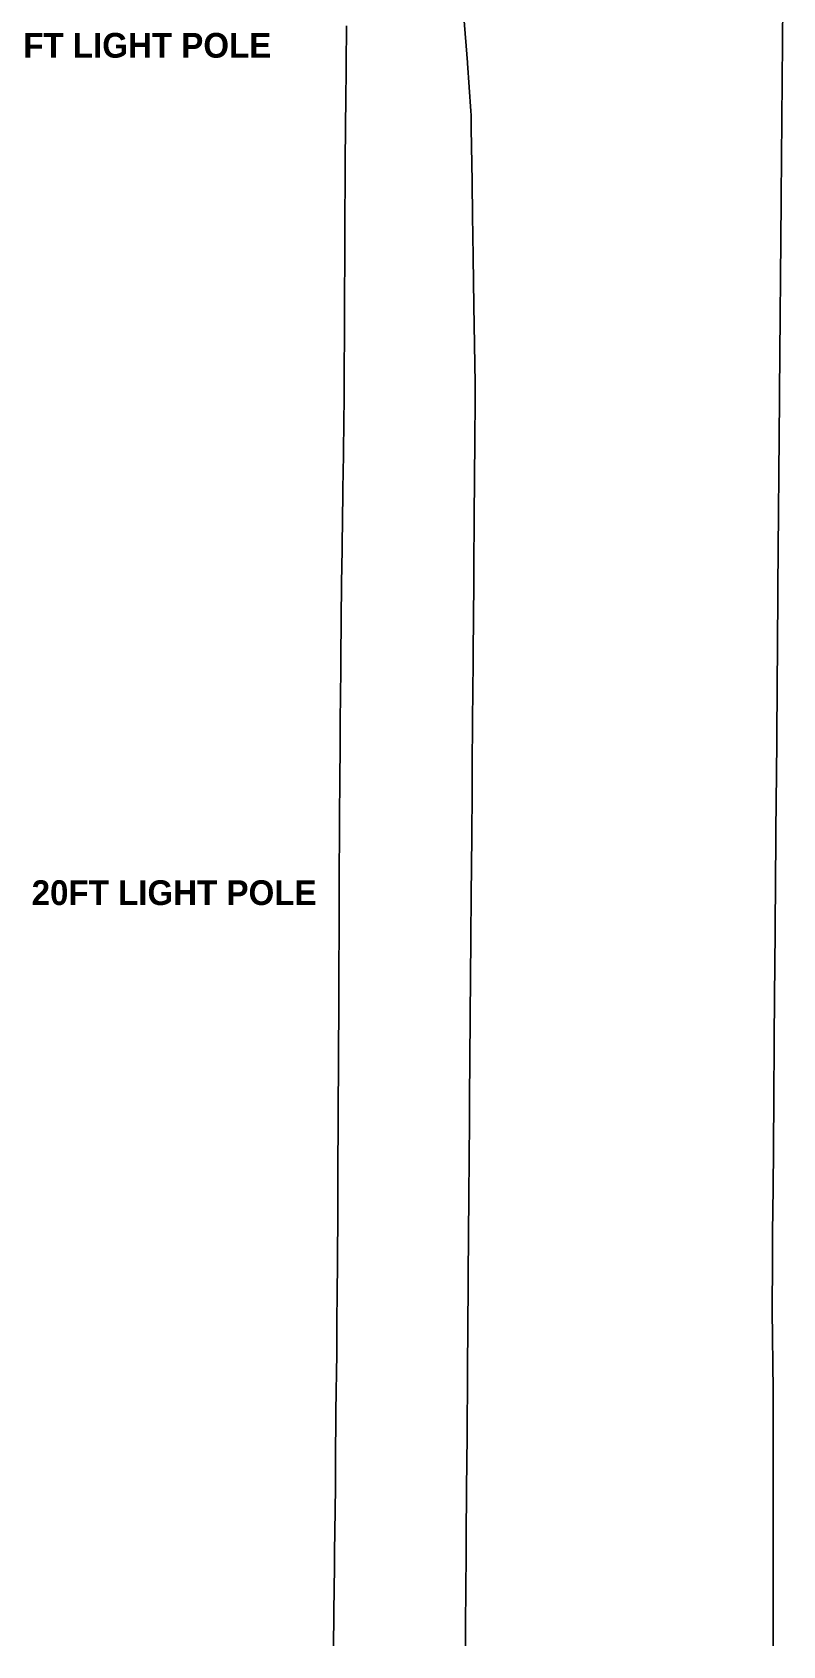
# Model space of a CAD drawing. Header units: inches. Extents: x -5728 to 634, y 9881 to 15115.
# Drawn here: x -405 to 619, y 9881 to 12081 of the extents above; entities that cross this region are included whole.
import ezdxf

# ---------------------------------------------------------------- set-up
doc = ezdxf.new("R2010")
doc.units = ezdxf.units.IN
doc.header["$MEASUREMENT"] = 0
doc.layers.add('C-TOPO', color=7, linetype='Continuous', lineweight=9)
doc.layers.add('G-ANNO-TEXT', color=231, linetype='Continuous', lineweight=9)
doc.styles.add('Century Gothic_B', font='GOTHICB.TTF', dxfattribs={"height": 33.75})

msp = doc.modelspace()

# ---------------------------------------------------------------- linework, layer by layer
at = {"layer": 'C-TOPO'}
for p, q in [((188.4, 12039.7), (183.5, 12101.8)), ((183.5, 12101.8), (188.4, 12039.7)), ((618.7, 12120), (616.5, 11856.3)), ((616.5, 11856.3), (618.7, 12120)), ((23.3, 12089.4), (22.4, 11982.1)), ((22.4, 11982.1), (23.3, 12089.4)), ((188.5, 12038.5), (188.4, 12039.7)), ((188.4, 12039.7), (188.5, 12038.5)), ((193, 11973.2), (188.5, 12038.5)), ((188.5, 12038.5), (193, 11973.2)), ((22.4, 11982.1), (22.2, 11961)), ((22.2, 11961), (22.4, 11982.1)), ((193.4, 11967.8), (193, 11973.2)), ((193, 11973.2), (193.4, 11967.8)), ((22.2, 11961), (21.6, 11894.9)), ((21.6, 11894.9), (22.2, 11961)), ((193.7, 11949.6), (193.4, 11967.8)), ((193.4, 11967.8), (193.7, 11949.6)), ((194.8, 11877.1), (193.7, 11949.6)), ((193.7, 11949.6), (194.8, 11877.1)), ((21.6, 11894.9), (21.5, 11856.4)), ((21.5, 11856.4), (21.6, 11894.9)), ((195.5, 11829.5), (194.8, 11877.1)), ((194.8, 11877.1), (195.5, 11829.5)), ((21.4, 11849.6), (21.3, 11801.7)), ((21.3, 11801.7), (21.4, 11849.6)), ((21.5, 11856.4), (21.4, 11850.8)), ((21.4, 11850.8), (21.5, 11856.4)), ((21.4, 11850.8), (21.4, 11849.6)), ((21.4, 11849.6), (21.4, 11850.8)), ((616.4, 11850.4), (614.3, 11589.3)), ((614.3, 11589.3), (616.4, 11850.4)), ((616.5, 11856.3), (616.4, 11850.4)), ((616.4, 11850.4), (616.5, 11856.3)), ((195.9, 11804), (195.5, 11829.5)), ((195.5, 11829.5), (195.9, 11804)), ((21.3, 11801.7), (21.2, 11783.8)), ((21.2, 11783.8), (21.3, 11801.7)), ((196.4, 11774.1), (195.9, 11804)), ((195.9, 11804), (196.4, 11774.1)), ((21.2, 11783.8), (20.9, 11710.1)), ((20.9, 11710.1), (21.2, 11783.8)), ((197.4, 11708.3), (196.4, 11774.1)), ((196.4, 11774.1), (197.4, 11708.3)), ((20.9, 11710.1), (20.9, 11695.2)), ((20.9, 11695.2), (20.9, 11710.1)), ((199, 11602), (197.4, 11708.3)), ((197.4, 11708.3), (199, 11602)), ((20.9, 11695.2), (20.5, 11593.5)), ((20.5, 11593.5), (20.9, 11695.2)), ((198.9, 11571.2), (199.1, 11597.2)), ((199.1, 11597.2), (198.9, 11571.2)), ((199.1, 11597.2), (199, 11602)), ((199, 11602), (199.1, 11597.2)), ((20.4, 11583.8), (18.8, 11474.7)), ((18.8, 11474.7), (20.4, 11583.8)), ((20.5, 11588.6), (20.4, 11583.8)), ((20.4, 11583.8), (20.5, 11588.6)), ((20.5, 11593.5), (20.5, 11592)), ((20.5, 11592), (20.5, 11593.5)), ((20.5, 11592), (20.5, 11588.6)), ((20.5, 11588.6), (20.5, 11592)), ((614.2, 11580.7), (612.1, 11323.7)), ((612.1, 11323.7), (614.2, 11580.7)), ((614.3, 11589.3), (614.2, 11580.7)), ((614.2, 11580.7), (614.3, 11589.3)), ((198.6, 11532.3), (198.9, 11571.2)), ((198.9, 11571.2), (198.6, 11532.3)), ((198.1, 11464.5), (198.6, 11532.3)), ((198.6, 11532.3), (198.1, 11464.5)), ((18.7, 11464.5), (18.5, 11451.4)), ((18.5, 11451.4), (18.7, 11464.5)), ((18.8, 11474.7), (18.7, 11464.5)), ((18.7, 11464.5), (18.8, 11474.7)), ((197.8, 11427.8), (198.1, 11464.5)), ((198.1, 11464.5), (197.8, 11427.8)), ((18.5, 11451.4), (17, 11346.2)), ((17, 11346.2), (18.5, 11451.4)), ((197.1, 11343.3), (197.8, 11427.8)), ((197.8, 11427.8), (197.1, 11343.3)), ((16.8, 11334.4), (16.7, 11323.9)), ((16.7, 11323.9), (16.8, 11334.4)), ((16.9, 11336), (16.8, 11334.4)), ((16.8, 11334.4), (16.9, 11336)), ((17, 11346.2), (16.9, 11336)), ((16.9, 11336), (17, 11346.2)), ((197, 11329.9), (197.1, 11343.3)), ((197.1, 11343.3), (197, 11329.9)), ((16.7, 11323.9), (16.1, 11284.5)), ((16.1, 11284.5), (16.7, 11323.9)), ((196.3, 11234.9), (197, 11329.9)), ((197, 11329.9), (196.3, 11234.9)), ((612, 11311.2), (610, 11059.8)), ((610, 11059.8), (612, 11311.2)), ((612.1, 11323.7), (612, 11311.2)), ((612, 11311.2), (612.1, 11323.7)), ((16.1, 11284.5), (15.6, 11222.1)), ((15.6, 11222.1), (16.1, 11284.5)), ((15.6, 11222.1), (15.6, 11210.9)), ((15.6, 11210.9), (15.6, 11222.1)), ((196.1, 11207.6), (196.3, 11234.9)), ((196.3, 11234.9), (196.1, 11207.6)), ((15.6, 11210.9), (15, 11141.6)), ((15, 11141.6), (15.6, 11210.9)), ((196, 11196), (196.1, 11207.6)), ((196.1, 11207.6), (196, 11196)), ((195.4, 11129.4), (196, 11196)), ((196, 11196), (195.4, 11129.4)), ((15, 11141.6), (14.9, 11127.5)), ((14.9, 11127.5), (15, 11141.6)), ((14.9, 11127.5), (14.7, 11100.7)), ((14.7, 11100.7), (14.9, 11127.5)), ((195.1, 11091.4), (195.4, 11129.4)), ((195.4, 11129.4), (195.1, 11091.4)), ((14.7, 11100.7), (14.4, 11066.9)), ((14.4, 11066.9), (14.7, 11100.7)), ((194.8, 11051.1), (195.1, 11088.4)), ((195.1, 11088.4), (194.8, 11051.1)), ((195.1, 11088.4), (195.1, 11091.4)), ((195.1, 11091.4), (195.1, 11088.4)), ((14.4, 11066.9), (14, 11005.8)), ((14, 11005.8), (14.4, 11066.9)), ((194.3, 10978.4), (194.8, 11051.1)), ((194.8, 11051.1), (194.3, 10978.4)), ((610, 11059.8), (609.8, 11041.5)), ((609.8, 11041.5), (610, 11059.8)), ((609.8, 11041.5), (607.9, 10801.9)), ((607.9, 10801.9), (609.8, 11041.5)), ((14, 11005.8), (13.9, 10997.3)), ((13.9, 10997.3), (14, 11005.8)), ((13.9, 10997.3), (13.8, 10987.2)), ((13.8, 10987.2), (13.9, 10997.3)), ((13.8, 10987.2), (13.8, 10973.7)), ((13.8, 10973.7), (13.8, 10987.2)), ((194, 10949.6), (194.3, 10978.4)), ((194.3, 10978.4), (194, 10949.6)), ((13.8, 10973.7), (13.7, 10948.9)), ((13.7, 10948.9), (13.8, 10973.7)), ((13.7, 10948.9), (13.3, 10848.5)), ((13.3, 10848.5), (13.7, 10948.9)), ((193.6, 10898.4), (194, 10949.6)), ((194, 10949.6), (193.6, 10898.4)), ((193.3, 10851.8), (193.6, 10898.4)), ((193.6, 10898.4), (193.3, 10851.8)), ((13.3, 10848.5), (13.3, 10834.4)), ((13.3, 10834.4), (13.3, 10848.5)), ((193.2, 10840), (193.3, 10851.8)), ((193.3, 10851.8), (193.2, 10840)), ((13.3, 10834.4), (13.2, 10823.5)), ((13.2, 10823.5), (13.3, 10834.4)), ((192.8, 10796.1), (193.2, 10840)), ((193.2, 10840), (192.8, 10796.1)), ((13.2, 10823.5), (13.1, 10783.3)), ((13.1, 10783.3), (13.2, 10823.5)), ((13.1, 10783.3), (13, 10758.1)), ((13, 10758.1), (13.1, 10783.3)), ((192.4, 10735.5), (192.8, 10796.1)), ((192.8, 10796.1), (192.4, 10735.5)), ((607.9, 10801.9), (607.6, 10773)), ((607.6, 10773), (607.9, 10801.9)), ((607.6, 10771.8), (605.9, 10558.2)), ((605.9, 10558.2), (607.6, 10771.8)), ((607.6, 10773), (607.6, 10771.8)), ((607.6, 10771.8), (607.6, 10773)), ((12.9, 10737.8), (12.8, 10702.8)), ((12.8, 10702.8), (12.9, 10737.8)), ((13, 10758.1), (12.9, 10745.8)), ((12.9, 10745.8), (13, 10758.1)), ((12.9, 10745.8), (12.9, 10737.8)), ((12.9, 10737.8), (12.9, 10745.8)), ((191.5, 10626.9), (192.4, 10735.5)), ((192.4, 10735.5), (191.5, 10626.9)), ((12.8, 10702.8), (12.7, 10688.9)), ((12.7, 10688.9), (12.8, 10702.8)), ((12.7, 10688.9), (12.2, 10597.7)), ((12.2, 10597.7), (12.7, 10688.9)), ((191.4, 10613.6), (191.5, 10626.9)), ((191.5, 10626.9), (191.4, 10613.6)), ((191.3, 10596), (191.4, 10610.1)), ((191.4, 10610.1), (191.3, 10596)), ((191.4, 10610.1), (191.4, 10613.6)), ((191.4, 10613.6), (191.4, 10610.1)), ((12.1, 10591), (11.8, 10535.2)), ((11.8, 10535.2), (12.1, 10591)), ((12.2, 10597.7), (12.1, 10591)), ((12.1, 10591), (12.2, 10597.7)), ((190.5, 10493.9), (191.3, 10596)), ((191.3, 10596), (190.5, 10493.9)), ((605.9, 10558.2), (605.4, 10504)), ((605.4, 10504), (605.9, 10558.2)), ((11.8, 10535.2), (11.5, 10480.7)), ((11.5, 10480.7), (11.8, 10535.2)), ((605.4, 10504), (604.9, 10444.8)), ((604.9, 10444.8), (605.4, 10504)), ((11.5, 10480.7), (11.1, 10396.6)), ((11.1, 10396.6), (11.5, 10480.7)), ((189.6, 10385.4), (190.5, 10493.9)), ((190.5, 10493.9), (189.6, 10385.4)), ((604.9, 10444.8), (604.6, 10405.8)), ((604.6, 10405.8), (604.9, 10444.8)), ((11.1, 10396.6), (10.8, 10366.8)), ((10.8, 10366.8), (11.1, 10396.6)), ((189.6, 10378.3), (189.6, 10385.4)), ((189.6, 10385.4), (189.6, 10378.3)), ((604.6, 10405.8), (604.1, 10337.3)), ((604.1, 10337.3), (604.6, 10405.8)), ((10.8, 10366.8), (10.6, 10350.6)), ((10.6, 10350.6), (10.8, 10366.8)), ((189.2, 10323.6), (189.5, 10364.2)), ((189.5, 10364.2), (189.2, 10323.6)), ((189.5, 10369.6), (189.6, 10378.3)), ((189.6, 10378.3), (189.5, 10369.6)), ((189.5, 10364.2), (189.5, 10369.6)), ((189.5, 10369.6), (189.5, 10364.2)), ((10.6, 10350.6), (10.5, 10334)), ((10.5, 10334), (10.6, 10350.6)), ((10.5, 10334), (10.1, 10288.8)), ((10.1, 10288.8), (10.5, 10334)), ((188.6, 10250.3), (189.2, 10323.6)), ((189.2, 10323.6), (188.6, 10250.3)), ((604.1, 10337.3), (605.6, 10229.3)), ((605.6, 10229.3), (604.1, 10337.3)), ((10.1, 10288.8), (9.7, 10242.8)), ((9.7, 10242.8), (10.1, 10288.8)), ((9.6, 10237.2), (8.7, 10141.5)), ((8.7, 10141.5), (9.6, 10237.2)), ((9.7, 10242.8), (9.6, 10237.2)), ((9.6, 10237.2), (9.7, 10242.8)), ((188.1, 10187.1), (188.4, 10231.7)), ((188.4, 10231.7), (188.1, 10187.1)), ((188.4, 10231.7), (188.6, 10250.3)), ((188.6, 10250.3), (188.4, 10231.7)), ((605.6, 10229.3), (605.6, 9880.7)), ((605.6, 9880.7), (605.6, 10229.3)), ((187.9, 10167), (188.1, 10187.1)), ((188.1, 10187.1), (187.9, 10167)), ((187.6, 10130), (187.9, 10167)), ((187.9, 10167), (187.6, 10130)), ((8.7, 10141.5), (8.5, 10118.8)), ((8.5, 10118.8), (8.7, 10141.5)), ((187.4, 10097), (187.6, 10129.1)), ((187.6, 10129.1), (187.4, 10097)), ((187.6, 10129.1), (187.6, 10130)), ((187.6, 10130), (187.6, 10129.1)), ((8.4, 10100.5), (8.3, 10098)), ((8.3, 10098), (8.4, 10100.5)), ((8.5, 10118.8), (8.4, 10100.5)), ((8.4, 10100.5), (8.5, 10118.8)), ((8.3, 10098), (7.9, 10064.6)), ((7.9, 10064.6), (8.3, 10098)), ((186.8, 10025.5), (187.4, 10097)), ((187.4, 10097), (186.8, 10025.5)), ((7.9, 10064.6), (7.3, 10008.7)), ((7.3, 10008.7), (7.9, 10064.6)), ((186.3, 9951.4), (186.7, 10010.4)), ((186.7, 10010.4), (186.3, 9951.4)), ((186.7, 10010.4), (186.8, 10025.5)), ((186.8, 10025.5), (186.7, 10010.4)), ((7.3, 10008.7), (7, 9987.5)), ((7, 9987.5), (7.3, 10008.7)), ((7, 9982.8), (6.8, 9963.4)), ((6.8, 9963.4), (7, 9982.8)), ((7, 9987.5), (7, 9982.8)), ((7, 9982.8), (7, 9987.5)), ((6.8, 9963.4), (5.8, 9880.7)), ((5.8, 9880.7), (6.8, 9963.4)), ((186, 9922.8), (186.2, 9944.5)), ((186.2, 9944.5), (186, 9922.8)), ((186.2, 9944.5), (186.3, 9951.4)), ((186.3, 9951.4), (186.2, 9944.5)), ((185.8, 9896.3), (186, 9922.8)), ((186, 9922.8), (185.8, 9896.3)), ((185.7, 9880.7), (185.8, 9892.5)), ((185.8, 9892.5), (185.7, 9880.7)), ((185.8, 9893.9), (185.8, 9896.3)), ((185.8, 9896.3), (185.8, 9893.9)), ((185.8, 9892.5), (185.8, 9893.9)), ((185.8, 9893.9), (185.8, 9892.5))]:
    msp.add_line(p, q, dxfattribs=at)

# ---------------------------------------------------------------- texts
at = {"layer": 'G-ANNO-TEXT', "char_height": 33.75, "width": 439.729, "attachment_point": 1, "style": 'Century Gothic_B'}
for insert in [(-467.7, 12079.8), (-406, 10924.4)]:
    msp.add_mtext('20FT LIGHT POLE', dxfattribs=dict(at, insert=insert))

doc.saveas('drawing.dxf')
